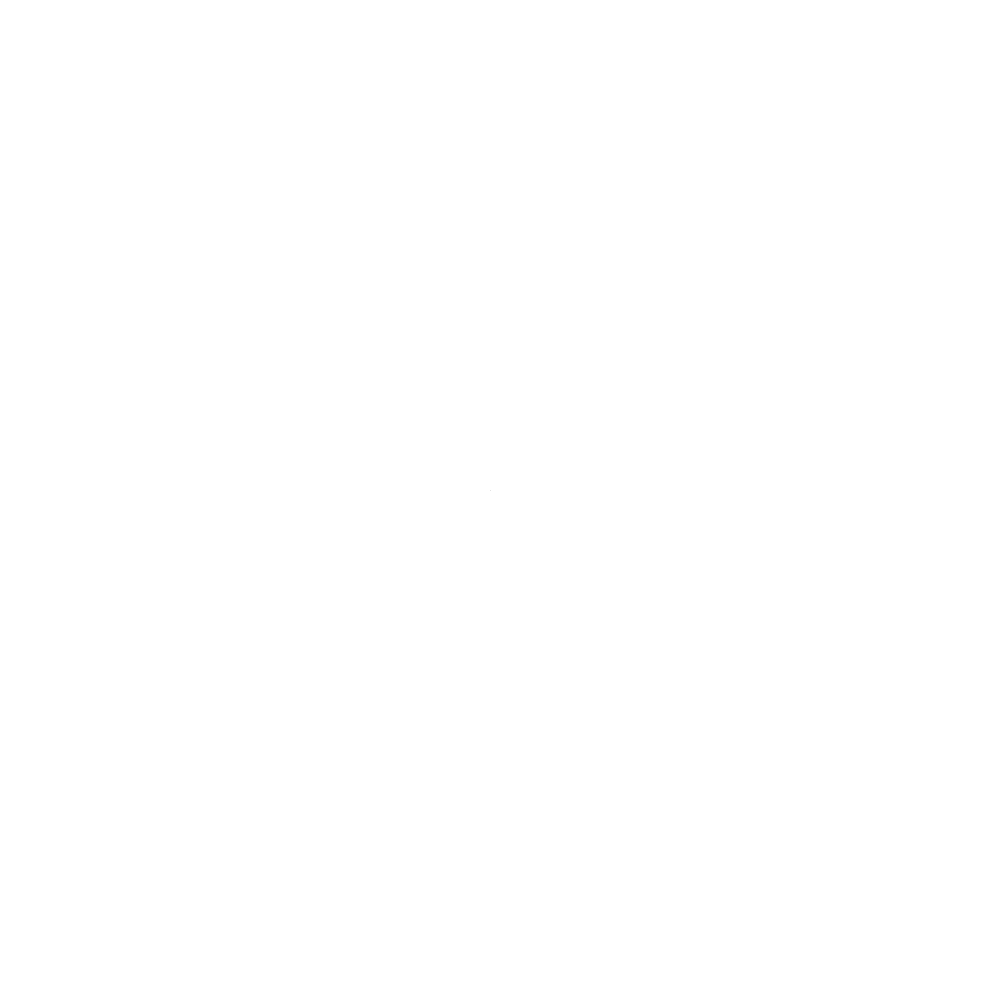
# Model space of a CAD drawing. Header units: inches. Extents: x 82 to 82, y 0 to 0.
import ezdxf

# ---------------------------------------------------------------- set-up
doc = ezdxf.new("R2010")
doc.units = ezdxf.units.IN
doc.header["$MEASUREMENT"] = 0

msp = doc.modelspace()

# ---------------------------------------------------------------- linework, layer by layer
msp.add_line((82, 0, 1), (82, 0))

doc.saveas('drawing.dxf')
